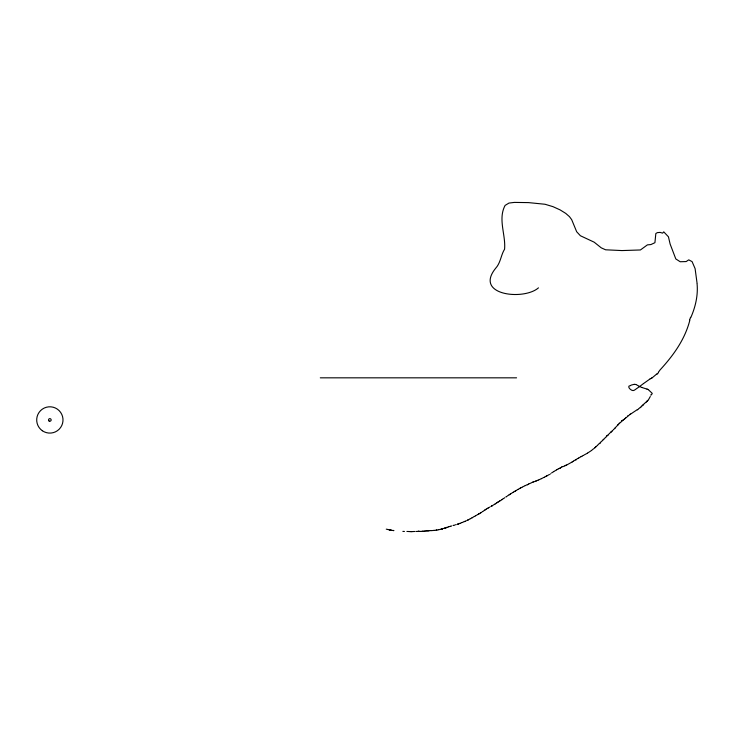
<?xml version="1.0" encoding="UTF-8"?>
<svg xmlns="http://www.w3.org/2000/svg" width="734" height="734" viewBox="0 0 734 734"><rect width="100%" height="100%" fill="white"/><g stroke="black" fill="none" stroke-linecap="round" stroke-linejoin="round"><path stroke-width="1.1" d="M690.74 317.684C695.474 307.005 698.208 295.215 697.052 283.498M689.868 320.134C684.914 339.539 673.372 355.449 660.049 369.945A11.349 5.01 -67.5 0 0 659.343 370.945L658.38 372.166M650.296 396.516L648.682 399.397A7.881 3.606 -61.8 0 1 648.461 399.681L648.361 399.837A11.414 10.937 51.3 0 1 648.122 400.122L647.819 400.498M652.058 393.965L651.205 394.782M641.837 406.067L641.351 406.627M605.431 437.51L603.706 439.345M615.175 427.876L613.853 429.298A9.891 6.725 -42.6 0 1 613.541 429.518M619.239 423.591L618.982 423.867A8.267 5.588 -45.6 0 1 618.533 424.289L618.202 424.665M617.496 425.381L615.431 427.601M606.146 436.758L606.633 436.262M657.04 373.734L652.205 377.808M609.624 433.326L610.734 432.253M607.926 434.996L606.981 435.932M647.498 400.856L646.902 401.36M609.303 433.656L608.458 434.491M613.064 430.087L613.596 429.564M597.421 445.4L596.283 446.474A8.294 6.404 -36.6 0 1 595.944 446.795L595.788 446.914M597.485 445.336L598.293 444.538A10.634 6.441 -40.3 0 1 598.54 444.263L598.99 443.877M621.514 421.426L621.248 421.692A8.955 6.523 -47.6 0 1 621.019 422.013M644.213 403.773L643.874 404.113A3.936 2.964 -69.3 0 1 643.544 404.462L643.103 404.874M599.88 443.061L599.293 443.611M602.531 440.519L601.1 441.877M644.553 403.452L646.278 401.911M612.211 430.904L611 432.014M595.43 447.226L595.577 447.098A9.12 5.367 -38.1 0 1 595.742 446.868M642.709 405.214L642.791 405.15A11.542 8.276 -66.5 0 0 643.14 404.975M593.87 448.575L593.567 448.823A11.349 6.734 -36.4 0 0 593.292 448.979L591.54 450.456M622.23 420.784L623.065 420.096M594.843 447.74L594.99 447.621A8.221 5.689 -36.5 0 0 595.329 447.401M626.01 417.811L624.817 418.775M628.075 416.013L629.919 414.545M640.314 407.508L638.626 408.719A7.395 4.175 -53 0 0 638.231 409.04M591.283 450.639L587.65 453.034M624.551 418.986L623.432 419.811M640.654 407.251L640.736 407.187A3.459 2.147 -60.2 0 0 641.296 406.535M630.46 385.625C625.744 385.726 631.855 392.176 634.295 390.222A10.092 5.331 77.3 0 1 634.58 390.048L639.479 386.625M506.405 496.615L505.983 496.9L506.708 496.404M485.284 509.763L484.697 510.167M484.945 509.992L482.899 511.405M630.763 385.387L631.066 385.203A5.377 2.918 7.9 0 1 631.295 385.075L634.231 384.313M504.854 497.67L503.726 498.441M507.295 496L510.066 494.23M502.019 499.588L502.487 499.267L501.836 499.707M482.651 511.57L482.155 511.892M643.397 383.662L650.131 378.872M538.462 287.847C523.911 300.701 473.623 295.38 495.67 268.249C500.698 262.772 500.882 255.093 504.579 249.211C505.882 234.742 497.725 219.108 505.111 205.401L508.983 203.061L514.351 202.41L528.563 202.612L545.041 204.263L553.023 206.676L560.106 209.896L565.712 213.374L569.446 216.64L571.676 219.64L576.676 231.742L580.392 235.742L594.155 242.165L601.284 247.863L605.614 249.799L621.982 250.569L640.424 249.964L647.406 244.872L650.911 244.56L654.921 242.688L655.838 233.522L657.398 232.623L660.105 232.403L662.619 233.137L663.756 231.861L668.435 236.798L670.124 244.046L675.803 258.937L680.189 261.744L686.152 261.57L688.74 259.854L692.079 261.616L695.098 268.607L697.025 282.911M643.002 383.928L639.993 386.231A5.221 2.881 -68.2 0 1 639.479 386.671M573.327 461.236L575.612 459.75M496.028 503.331L497.257 502.533M503.185 498.799L502.606 499.193M573.401 461.181L572.272 461.906A9.634 6.138 -26.2 0 1 571.988 462.163M485.532 509.607L485.972 509.313M551.528 473.008L553.647 471.641M495.734 503.533L495.019 503.992M501.717 499.79L500.973 500.258M480.981 512.653L481.513 512.304M491.789 505.983L494.331 504.441M630.46 414.169L631.222 413.673M480.935 512.681L480.247 513.112M637.323 409.636L631.827 413.279A16.946 13.863 -69.7 0 1 631.57 413.581M495.074 503.955L495.615 503.607M486.119 509.212L486.89 508.735M497.019 502.68L497.615 502.304M497.496 502.377L497.973 502.084M512.653 492.597L510.249 494.11M500.423 500.597L498.212 501.928M510.561 493.927L510.433 494M553.73 471.586L556.51 469.925M515.763 490.743L515.075 491.165M514.745 491.367L515.828 490.707A11.606 6.753 -6.8 0 1 516.039 490.578L518.085 489.367M587.475 453.135L586.429 453.74A12.414 6.927 -31 0 1 586.172 453.896L585.998 453.979A10.148 5.358 -30.8 0 0 585.631 454.153L583.888 455.108M498.514 501.744L498.817 501.57M509.194 494.753L509.69 494.459M512.846 492.477L513.543 492.064M581.576 456.355L581.089 456.649M499.313 501.276L499.808 500.983M487.156 508.589L488.165 508.001M475.476 515.855L477.66 514.607M488.055 508.066L489.89 507.038M480.045 513.231L479.641 513.47M556.675 469.833L556.996 469.641A8.771 5.716 -19.8 0 1 557.326 469.439L557.418 469.402M578.64 458.053L581.007 456.695M513.809 491.918L514.543 491.486M472.366 517.598L471.834 517.901L473.898 516.745M478.742 513.993L479.284 513.672L478.641 514.048M571.951 462.108L567.437 464.604M518.149 489.33L522.048 487.211M477.806 514.525L478.495 514.13M491.624 506.075L490.872 506.497M492.312 505.689L491.908 505.919M471.265 518.222L470.237 518.8M474.503 516.406L474.274 516.534M475.164 516.039L474.834 516.222M576.227 459.383L578.19 458.31M546.013 476.357L546.83 475.916M546.665 476.008L549.087 474.65A10.267 7.533 -12.4 0 0 549.463 474.531M520.599 487.954L520.131 488.202M583.291 455.419L582.356 455.924M560.07 468.035L558.969 468.595A11.294 6.551 -22 0 0 558.712 468.723M546.344 476.183L544.435 477.183M558.546 468.815L557.767 469.219A12.423 6.652 -22.1 0 0 557.354 469.32M468.476 519.709L469.888 518.975M468.274 519.81L467.76 520.067M522.443 487L524.902 485.789M468.182 519.856L467.099 520.406M565.776 465.393L564.923 465.815M561.152 467.494L560.409 467.861M544.353 477.228L543.756 477.522M651.489 378.221L650.829 378.533M543.233 477.77L541.371 478.678M567.263 464.695L566.299 465.145M527.251 484.688L525.205 485.642M564.758 465.897L562.629 466.796M466.301 520.801L464.861 521.415M541.197 478.761L539.215 479.669M528.122 484.275L528.608 484.055M528.682 484.018L528.93 483.908A11.322 6.624 -10.4 0 1 529.131 483.761L529.333 483.734M538.875 479.825L538.371 480.054A11.432 8.377 -8.4 0 1 537.958 480.256M529.673 483.587L531.388 482.834A12.322 6.734 -12.4 0 1 531.618 482.706M462.567 522.333L462.108 522.525M537.939 480.238L533.691 481.889M463.09 522.122L463.961 521.764M461.943 522.59L460.181 523.305M465.218 521.268L464.237 521.654M532.811 482.229L533.508 481.963M535.811 481.073L536.444 480.825M458.374 523.957L459.97 523.388M459.438 523.59L460.053 523.351M448.401 526.884L445.859 527.755M446.621 527.498L446.015 527.7M446.988 527.37L446.217 527.636M445.804 527.774L445.208 527.966M444.575 528.168L445.538 527.856M448.52 526.838L449.327 526.59M458.337 523.975L457.374 524.26M443.409 528.535L444.776 528.104M449.96 526.397L449.355 526.581M454.08 525.223L454.474 525.104M455.374 524.838L456.254 524.59M451.337 525.994L451.226 526.021M458.025 524.067L457.539 524.214M450.474 526.25L451.015 526.085M453.814 525.305L453.016 525.535M442.593 528.774L441.813 528.994M442.015 528.939L442.85 528.7L442.162 528.902M441.785 529.003L441.015 529.196M440.895 529.223L438.712 529.737M438.354 529.81L437.079 530.031M436.235 530.15L436.849 530.058M436.528 530.104L434.299 530.398M424.582 531.095L424.894 531.058M423.885 531.168L424.325 531.122M423.555 531.205L423.078 531.251M425.94 530.966L425.16 531.031M428.5 530.774L428.161 530.801M413.765 531.517L414.04 531.499M429.188 530.71L430.968 530.609M428.188 530.801L429.096 530.719M426.023 530.957L426.683 530.902M434.225 530.407L433.748 530.443M426.949 530.884L427.408 530.856M432.665 530.526L433.381 530.471M433.023 530.499L433.675 530.443M427.904 530.82L427.564 530.847M432.381 530.544L431.253 530.599M432.133 530.554L431.675 530.581M422.527 531.278L423.004 531.251L421.674 531.315M414.38 531.48L414.618 531.48M413.27 531.554L414.169 531.489M420.894 531.343L421.215 531.333M412.838 531.572L412.471 531.581M417.802 531.425L418.885 531.398M415.82 531.462L416.747 531.453M417.894 531.425L418.554 531.407M419.215 531.388L418.674 531.398M420.178 531.37L419.545 531.379L420.059 531.37M418.086 531.416L419.022 531.388M418.252 531.416L417.352 531.444M411.746 531.581L411.141 531.59L412.526 531.581M320.299 377.827L516.571 377.827M410.132 531.572L410.976 531.581M410.379 531.572L411.077 531.581M406.893 531.434L407.416 531.453M409.71 531.563L409.141 531.535M404.452 531.453L403.562 531.407M408.774 531.526L409.489 531.554M408.682 531.517L407.801 531.471M402.847 531.361L403.131 531.379M635.699 384.478L634.442 384.332M393.874 530.609L393.048 530.48M392.938 530.462L393.617 530.572M393.268 530.517L392.369 530.37M391.69 530.26L391.057 530.141M390.644 530.067L391.516 530.232M390.479 530.031L389.928 529.92M389.24 529.783L389.772 529.893M389.699 529.875L388.992 529.737M386.267 529.15L388.506 529.627M389.112 529.755L389.58 529.856M387.846 529.48L388.258 529.572M642.066 387.515L644.562 388.35A4.771 2.56 8.2 0 1 644.856 388.396L646.241 388.901A5.67 5.175 42.9 0 0 646.516 388.974L646.7 389.002A4.349 3.725 -12.7 0 1 646.975 389.084M646.984 389.057L647.25 389.139A5.303 4.927 74.9 0 1 647.599 389.259L647.911 389.405M648.278 389.598L652.15 393.286M690.538 317.327A87.759 37.324 -87.3 0 1 689.676 319.758M658.545 372.514A15.68 9.349 -73.1 0 1 657.15 374.101M652.242 377.689A13.093 5.12 -58.6 0 1 651.526 378.111M650.168 378.808A13.331 4.147 -49.3 0 1 650.856 378.478M635.69 384.506A6.386 4.294 -1.1 0 1 636.066 384.561L639.186 386.267A2.037 1.725 12.5 0 0 639.589 386.479L641.755 387.424A4.679 2.633 5.7 0 0 642.094 387.46M647.893 389.433A4.129 3.578 -8.7 0 1 648.269 389.616M650.819 395.176A1.78 1.211 -83 0 1 651.049 394.874M647.792 400.452A3.835 2.018 -60.4 0 1 647.544 400.736M647.159 400.902A11.606 1.56 -44.2 0 1 646.966 401.067M646.305 402.03A6.294 3.422 -60.2 0 1 646.645 401.718M644.342 403.599A6.542 3.019 -55.7 0 1 644.553 403.406M642.498 405.489A8.285 5.193 -60.6 0 1 642.736 405.278M641.819 406.03A3.542 1.707 -56.6 0 1 642.03 405.801M640.314 407.59A10.918 4.321 -48.8 0 1 640.644 407.333M637.892 409.48A10.12 7.111 -60.2 0 1 637.369 409.838M629.873 414.416A8.634 6.037 -54.2 0 1 630.423 414.031M627.497 416.206A7.276 4.661 -51.6 0 1 627.983 415.793M627.469 416.618A11.322 8.799 -55.2 0 1 627.093 416.958M626.295 417.279A14.148 7.193 -47.5 0 1 625.928 417.591M624.772 418.664A10.331 6.037 -49 0 1 624.506 418.875M623.038 420.041A12.194 7.744 -49.2 0 1 623.414 419.756M621.909 420.94A7.835 5.422 -48.9 0 1 622.184 420.701M621.414 421.298A8.579 4.863 -46.9 0 1 621.872 420.866M620.221 422.839A11.239 7.221 -45.8 0 1 620.68 422.417M619.065 423.435A7.285 5.147 -46.2 0 1 619.615 422.885M617.835 424.83A13.735 9.597 -45 0 1 618.101 424.564M617.588 425.445A10.781 4.34 -45.4 0 1 617.844 425.179M615.248 427.931A11.432 6.982 -44.1 0 1 615.505 427.665M612.532 430.73A14.423 11.065 -41.9 0 1 612.275 430.968M610.807 432.335A13.735 9.982 -41.3 0 1 611.073 432.087M608.091 435.124A13.836 8.23 -40.7 0 1 608.431 434.794M606.513 436.161A12.001 8.258 -39.1 0 1 606.862 435.822M605.587 437.602A13.588 7.808 -40.7 0 1 605.889 437.271M603.651 439.317A10.184 6.193 -39.7 0 1 603.431 439.556A9.716 6.982 -37.4 0 1 602.816 440.18M602.412 440.428A13.551 8.579 -38.5 0 1 602.66 440.189M600.421 442.428A7.349 5.239 -37.6 0 1 600.651 442.198M600.394 442.914A12.166 6.744 -40.1 0 1 600.091 443.217M594.613 448.061A8.157 4.404 -37.6 0 1 594.907 447.813M581.64 456.456A11.726 9.368 -30.5 0 1 581.97 456.264M578.612 458.19A10.781 8.634 -26.9 0 1 578.236 458.401M575.823 460.025A10.01 6.679 -26.4 0 1 576.41 459.677M565.74 465.328A7.679 4.844 -23.9 0 1 566.272 465.081M561.538 466.879A9.799 5.028 -23.9 0 1 562.061 466.631M561.437 467.42A9.9 5.633 -23.3 0 1 561.684 467.301M560.18 468.026A9.129 5.248 -22.9 0 1 560.427 467.897M550.583 473.815A9.533 7.001 -12.3 0 1 550.289 474.017M532.26 482.256A10.597 7.166 -8.4 0 1 532.691 482.073M527.407 484.816A10.982 6.276 -10.7 0 1 527.792 484.642M42.333 430.739A13.157 13.157 0 0 0 62.959 421.059A13.157 13.157 0 0 0 44.269 408.031A13.157 13.157 0 0 0 42.333 430.739M49.105 421.022A1.312 1.312 0 0 0 51.16 420.05A1.312 1.312 0 0 0 49.297 418.747A1.312 1.312 0 0 0 49.105 421.022"/></g></svg>
